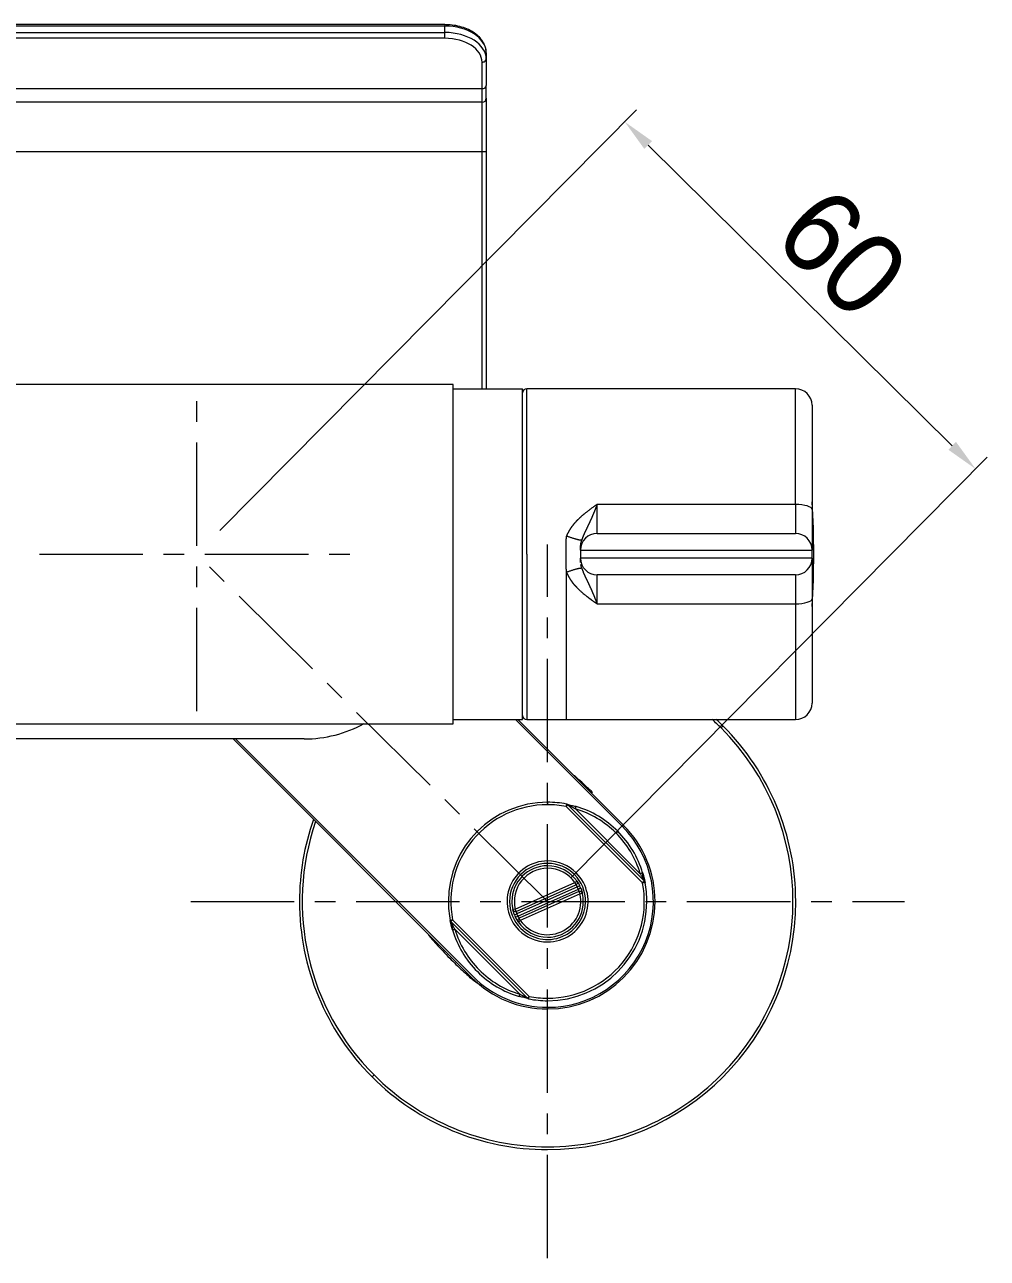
# Model space of a CAD drawing. Extents: x 1151 to 2280, y 0 to 827.
# Drawn here: x 1479.2 to 1595.6, y 156.2 to 305.4 of the extents above; entities that cross this region are included whole.
import ezdxf

# ---------------------------------------------------------------- set-up
doc = ezdxf.new("R2010")
doc.units = 0
doc.header["$LTSCALE"] = 10
doc.header["$MEASUREMENT"] = 0
doc.header["$PDMODE"] = 3
doc.header["$PDSIZE"] = -10
doc.linetypes.add('CENTER', pattern=[2, 1.25, -0.25, 0.25, -0.25])
doc.layers.get('0').update_dxf_attribs({"linetype": 'CONTINUOUS'})
doc.layers.get('DEFPOINTS').update_dxf_attribs({"linetype": 'CONTINUOUS'})
doc.layers.add('1', color=7, linetype='CONTINUOUS')
doc.layers.add('DEF_LAYER_ASSEM_MEMBER', color=7, linetype='CONTINUOUS')
doc.layers.add('20', color=7, linetype='CONTINUOUS', true_color=0xffffff)
doc.styles.add('Daelim Dimension', font='H2GTRE.TTF')
doc.dimstyles.new('DEFAULT', dxfattribs={"dimscale": 2, "dimtxt": 2, "dimasz": 2, "dimexe": 0, "dimexo": 2, "dimgap": 1, "dimtad": 1, "dimdec": 1, "dimzin": 9, "dimdsep": 46, "dimtxsty": 'Daelim Dimension', "dimcen": 0.5, "dimclrd": 252, "dimclre": 252, "dimclrt": 3, "dimadec": 1, "dimazin": 0, "dimtfac": 1, "dimtdec": 1, "dimtix": 1, "dimtmove": 0, "dimatfit": 3, "dimfxl": 1, "dimtolj": 1, "dimtzin": 1, "dimlwd": 9, "dimlwe": 9, "dimarcsym": 0})

# ---------------------------------------------------------------- blocks, each defined once
blk = doc.blocks.new('*D8')
at = {"color": 5, "lineweight": 9, "ltscale": 0.5, "transparency": 16777216}
for p, q in [((1502.84, 244.18), (1553.19, 295.04)), ((1554.62, 290.8), (1591.36, 254.43)), ((1545.27, 202.18), (1595.61, 253.04))]:
    blk.add_line(p, q, dxfattribs=at)
at = {"color": 5, "ltscale": 0.5, "transparency": 16777216}
for points in [[(1555.09, 291.27), (1554.15, 290.33), (1551.78, 293.61)], [(1591.83, 254.9), (1590.9, 253.96), (1594.21, 251.62)]]:
    blk.add_solid(points, dxfattribs=at)
at = {"layer": 'DEFPOINTS', "color": 0, "ltscale": 0.5, "transparency": 16777216}
for p in [(1594.21, 251.62), (1500.03, 241.33), (1542.45, 199.33)]:
    blk.add_point(p, dxfattribs=at)
at = {"color": 7, "ltscale": 0.5, "transparency": 16777216, "insert": (1578.08, 277.75), "char_height": 10, "attachment_point": 5, "rotation": 315.2898, "style": 'Daelim Dimension'}
blk.add_mtext('\\A1;60', dxfattribs=at)

msp = doc.modelspace()

# ---------------------------------------------------------------- linework, layer by layer
at = {"layer": '1', "color": 7, "linetype": 'Continuous', "lineweight": 18}
for p, q in [((1530.03, 305.36), (1360.03, 305.36)), ((1535.03, 301.97), (1535.03, 301.2)), ((1535.03, 301.2), (1535.03, 298)), ((1535.03, 296.48), (1535.03, 298)), ((1534.53, 295.98), (1355.53, 295.98)), ((1535.03, 296.48), (1535.03, 289.98)), ((1535.03, 289.98), (1535.03, 261.33)), ((1531.03, 261.33), (1539.43, 261.33)), ((1539.43, 221.33), (1539.43, 261.33)), ((1572.43, 261.33), (1539.93, 261.33)), ((1574.43, 259.33), (1574.43, 246.73)), ((1574.43, 246.73), (1574.43, 241.83)), ((1548.43, 243.83), (1572.43, 243.83)), ((1544.71, 241.33), (1544.71, 242.02)), ((1546.43, 241.83), (1546.43, 242.09)), ((1546.43, 241.83), (1546.43, 240.83)), ((1574.43, 240.83), (1574.43, 241.83)), ((1544.71, 240.64), (1544.71, 241.33)), ((1546.43, 240.58), (1546.43, 240.83)), ((1574.43, 240.83), (1574.43, 235.93)), ((1572.43, 238.83), (1548.43, 238.83)), ((1574.43, 235.93), (1574.43, 223.33)), ((1531.03, 221.33), (1539.43, 221.33)), ((1551.65, 208.53), (1538.84, 221.33)), ((1539.93, 221.33), (1544.73, 221.33)), ((1544.73, 221.33), (1572.43, 221.33)), ((1513.03, 218.98), (1463.81, 218.98)), ((1504.42, 218.98), (1533.26, 190.14)), ((1554.15, 201.78), (1544.9, 211.03)), ((1538.67, 198.13), (1545.88, 201.34)), ((1546.24, 200.52), (1539.03, 197.32)), ((1546.34, 201.22), (1546.07, 201.09)), ((1546.46, 200.94), (1546.18, 200.83)), ((1538.45, 197.72), (1538.73, 197.83)), ((1538.58, 197.43), (1538.85, 197.56)), ((1539.15, 197.04), (1539.03, 197.32)), ((1530.76, 196.89), (1540.01, 187.64))]:
    msp.add_line(p, q, dxfattribs=at)
at = {"layer": '1', "color": 7, "linetype": 'Continuous', "lineweight": 13}
for p, q in [((1530.03, 305.18), (1360.03, 305.18)), ((1360.03, 304.41), (1530.03, 304.41)), ((1530.03, 305.36), (1530.03, 305.18)), ((1530.03, 304.41), (1530.03, 305.18)), ((1530.03, 303.71), (1530.03, 304.41)), ((1530.03, 303.71), (1360.03, 303.71)), ((1534.53, 297.62), (1534.53, 300.82)), ((1355.53, 297.62), (1534.53, 297.62)), ((1534.53, 295.98), (1534.53, 297.62)), ((1534.53, 289.98), (1534.53, 295.98)), ((1534.53, 289.98), (1355.53, 289.98)), ((1534.53, 261.33), (1534.53, 289.98)), ((1535.03, 289.98), (1534.53, 289.98)), ((1539.93, 241.33), (1539.93, 261.33)), ((1572.43, 247.33), (1572.43, 261.33)), ((1572.43, 247.33), (1548.43, 247.33)), ((1548.43, 243.83), (1548.43, 247.33)), ((1572.43, 247.33), (1572.43, 243.83)), ((1546.43, 241.83), (1574.43, 241.83)), ((1539.93, 241.33), (1539.93, 221.33)), ((1574.43, 240.83), (1546.43, 240.83)), ((1544.73, 221.33), (1544.73, 239.16)), ((1548.43, 235.33), (1548.43, 238.83)), ((1572.43, 238.83), (1572.43, 235.33)), ((1548.43, 235.33), (1572.43, 235.33)), ((1572.43, 235.33), (1572.43, 221.33)), ((1551.5, 208.39), (1538.56, 221.33)), ((1563.67, 220.55), (1563.43, 220.32)), ((1504.71, 218.98), (1533.4, 190.28)), ((1542.45, 211.33), (1542.45, 211.03)), ((1544.74, 211.11), (1544.69, 210.82)), ((1544.69, 210.82), (1544.9, 211.03)), ((1553.94, 201.57), (1544.69, 210.82)), ((1545.81, 210.54), (1553.66, 202.69)), ((1550.94, 207.82), (1550.73, 207.61)), ((1551.65, 208.53), (1551.5, 208.39)), ((1538.54, 198.41), (1545.76, 201.61)), ((1546.01, 201.78), (1545.76, 201.61)), ((1545.76, 201.61), (1545.88, 201.34)), ((1554.15, 201.78), (1553.94, 201.57)), ((1553.94, 201.57), (1554.23, 201.62)), ((1546.07, 201.09), (1538.73, 197.83)), ((1538.85, 197.56), (1546.18, 200.83)), ((1546.37, 200.25), (1539.15, 197.04)), ((1546.24, 200.52), (1546.37, 200.25)), ((1546.37, 200.25), (1546.66, 200.32)), ((1530.97, 197.1), (1530.67, 197.04)), ((1530.76, 196.89), (1530.97, 197.1)), ((1530.97, 197.1), (1540.22, 187.85)), ((1538.54, 198.41), (1538.25, 198.34)), ((1538.67, 198.13), (1538.54, 198.41)), ((1538.91, 196.87), (1539.15, 197.04)), ((1539.09, 188.13), (1531.25, 195.98)), ((1540.22, 187.85), (1540.01, 187.64)), ((1540.16, 187.56), (1540.22, 187.85)), ((1542.45, 186.53), (1542.45, 186.33)), ((1521.47, 178.35), (1521.24, 178.12))]:
    msp.add_line(p, q, dxfattribs=at)
at = {"layer": '1', "color": 7, "linetype": 'Continuous', "lineweight": 18}
for centre, radius, start, end in [((1534.53, 296.48), 0.5, 270, 0), ((1539.93, 260.83), 0.5, 90, 180), ((1572.43, 259.33), 2, 0, 90), ((1474.63, 241.33), 100, 0, 3.6243), ((1572.43, 241.83), 2, 0, 90), ((1548.43, 240.83), 2, 180, 270), ((1572.43, 240.83), 2, 270, 360), ((1474.63, 241.33), 100, 356.3757, 0), ((1572.43, 223.33), 2, 270, 0), ((1513.03, 233.98), 15, 270, 298.8014), ((1539.93, 221.83), 0.5, 180, 270), ((1542.45, 199.33), 30, 45, 47.1649), ((1542.45, 199.33), 30, 0, 45), ((1542.45, 199.33), 12, 90, 180), ((1542.45, 199.33), 12, 78.9977, 90), ((1544.69, 210.82), 0.3, 44.9994, 78.9977), ((1542.45, 199.33), 12, 45, 73.3164), ((1542.45, 199.33), 30, 160.6781, 180), ((1542.45, 199.33), 12, 16.6836, 45), ((1542.45, 199.33), 13, 0, 45), ((1542.45, 199.33), 4.6, 90, 180), ((1542.45, 199.33), 4.32, 90, 180), ((1542.45, 199.33), 4.02, 90, 193.361), ((1542.45, 199.33), 4.6, 45, 90), ((1542.45, 199.33), 4.32, 34.5684, 90), ((1542.45, 199.33), 4.02, 34.5687, 90), ((1542.45, 199.33), 4.6, 0, 45), ((1545.76, 201.61), 0.3, 293.958, 0), ((1545.76, 201.61), 0.3, 0, 34.5703), ((1553.94, 201.57), 0.3, 11.0023, 45), ((1542.45, 199.33), 12, 0, 11.0023), ((1542.45, 199.33), 4.02, 214.7557, 13.1733), ((1546.37, 200.25), 0.3, 13.173, 113.9676), ((1542.45, 199.33), 4.32, 21.7927, 25.9521), ((1542.45, 199.33), 4.32, 360, 13.1734), ((1542.45, 199.33), 30, 180, 225), ((1542.45, 199.33), 12, 180, 191.0023), ((1542.45, 199.33), 4.6, 180, 225), ((1542.45, 199.33), 4.32, 180, 193.3612), ((1542.45, 199.33), 4.6, 225, 360), ((1542.45, 199.33), 12, 270, 0), ((1542.45, 199.33), 13, 270, 0), ((1542.45, 199.33), 30, 270, 0), ((1542.45, 199.33), 4.32, 270, 0), ((1530.97, 197.1), 0.3, 191.0023, 225), ((1538.54, 198.41), 0.3, 193.3604, 293.9708), ((1542.45, 199.33), 4.32, 201.9774, 206.1368), ((1539.15, 197.04), 0.3, 113.9722, 180), ((1539.15, 197.04), 0.3, 180, 214.757), ((1542.45, 199.33), 12, 196.6836, 225), ((1542.45, 199.33), 4.32, 214.7562, 270), ((1542.45, 199.33), 13, 225.0001, 270), ((1542.45, 199.33), 12, 225, 253.3164), ((1540.22, 187.85), 0.3, 224.9994, 258.9977), ((1542.45, 199.33), 12, 258.9977, 270), ((1542.45, 199.33), 30, 225, 270)]:
    msp.add_arc(centre, radius, start, end, dxfattribs=at)
at = {"layer": '1', "color": 7, "linetype": 'Continuous', "lineweight": 18, "extrusion": (-3.06571e-06, 0, 1)}
msp.add_arc((1548.43, 241.83, 0), 2, 90.0145, 180, dxfattribs=at)
at = {"layer": '1', "color": 7, "linetype": 'Continuous', "lineweight": 13}
for radius, start, end in [(29.67, 45, 47.8512), (29.67, 315, 45), (11.7, 90, 191.0023), (11.7, 78.9977, 90), (11.7, 45, 73.3164), (29.67, 160.9847, 225), (12.8, 270, 45), (11.7, 16.6836, 45), (4.9, 90, 225), (4.9, 45, 90), (4.9, 270, 45), (11.7, 270, 11.0023), (4.02, 21.7927, 25.9521), (4.02, 201.9774, 206.1368), (11.7, 196.6836, 225), (4.9, 225, 270), (11.7, 225, 253.3164), (12.8, 225, 270), (11.7, 258.9977, 270), (29.67, 225, 270), (29.67, 270, 315)]:
    msp.add_arc((1542.45, 199.33), radius, start, end, dxfattribs=at)
for centre, major_axis, ratio, start_param, end_param in [((1530.03, 301.97), (5, 0), 0.642788, 0, 1.570796), ((1530.03, 301.2), (-5, 0), 0.642788, 3.141593, 4.712389), ((1530.03, 300.82), (4.5, 0), 0.642788, 0, 1.570796), ((1534.53, 301.2), (-0.5, 0), 0.766044, 1.570796, 3.141593), ((1534.53, 298), (-0.5, 0), 0.766044, 1.570796, 3.141593), ((1572.43, 246.73), (2, 0), 0.3, 0, 1.570796), ((1572.43, 235.93), (-2, 0), 0.3, 1.570796, 3.141593)]:
    msp.add_ellipse(centre, major_axis=major_axis, ratio=ratio, start_param=start_param, end_param=end_param, dxfattribs=at)
at = {"layer": '1', "color": 7, "linetype": 'Continuous', "lineweight": 18}
for points, knots in [([(1535.03, 301.97), (1535.03, 302.1), (1535, 302.44), (1534.83, 302.99), (1534.46, 303.59), (1533.94, 304.12), (1533.28, 304.58), (1532.49, 304.95), (1531.61, 305.21), (1530.78, 305.34), (1530.24, 305.36), (1530.03, 305.36)], [0, 0, 0, 0, 0.068769, 0.185107, 0.30216, 0.421766, 0.544016, 0.667791, 0.791972, 0.916078, 1, 1, 1, 1]), ([(1548.43, 247.33), (1548.42, 247.33), (1548.42, 247.33), (1548.4, 247.32), (1548.38, 247.3), (1548.33, 247.27), (1548.23, 247.2), (1548.1, 247.11), (1547.93, 246.99), (1547.79, 246.89), (1547.67, 246.8), (1547.57, 246.72), (1547.47, 246.65), (1547.37, 246.57), (1547.27, 246.49), (1547.18, 246.43), (1547.08, 246.35), (1546.94, 246.23), (1546.72, 246.05), (1546.43, 245.8), (1546.21, 245.59), (1546.07, 245.46), (1546.05, 245.43), (1546.02, 245.41), (1545.99, 245.38), (1545.96, 245.35), (1545.93, 245.32), (1545.9, 245.29), (1545.88, 245.26), (1545.85, 245.23), (1545.82, 245.19), (1545.79, 245.16), (1545.76, 245.13), (1545.73, 245.09), (1545.7, 245.06), (1545.66, 245.02), (1545.63, 244.98), (1545.6, 244.95), (1545.57, 244.91), (1545.54, 244.87), (1545.51, 244.83), (1545.48, 244.79), (1545.45, 244.75), (1545.41, 244.71), (1545.38, 244.67), (1545.35, 244.62), (1545.32, 244.58), (1545.29, 244.53), (1545.25, 244.49), (1545.22, 244.44), (1545.19, 244.39), (1545.16, 244.34), (1545.13, 244.29), (1545.1, 244.24), (1545.07, 244.19), (1545.04, 244.14), (1545.01, 244.09), (1544.98, 244.03), (1544.95, 243.98), (1544.92, 243.92), (1544.89, 243.87), (1544.86, 243.81), (1544.83, 243.75), (1544.8, 243.69), (1544.78, 243.63), (1544.75, 243.57), (1544.74, 243.53), (1544.73, 243.51)], [0, 0, 0, 0, 0.002367, 0.004732, 0.009457, 0.018887, 0.037663, 0.074884, 0.11144, 0.148022, 0.171806, 0.195489, 0.21907, 0.24255, 0.265928, 0.289204, 0.30385, 0.337502, 0.390091, 0.46153, 0.551778, 0.558755, 0.565859, 0.573091, 0.58045, 0.587936, 0.595549, 0.603288, 0.611153, 0.619144, 0.62726, 0.635501, 0.643866, 0.652356, 0.66097, 0.669706, 0.678566, 0.687548, 0.696652, 0.705878, 0.715225, 0.724692, 0.73428, 0.743987, 0.753814, 0.76376, 0.773825, 0.784008, 0.794309, 0.804728, 0.815265, 0.82592, 0.836691, 0.847581, 0.858588, 0.869712, 0.880955, 0.892315, 0.903795, 0.915393, 0.927112, 0.938951, 0.950913, 0.962997, 0.975205, 0.987539, 1, 1, 1, 1]), ([(1548.43, 247.33), (1548.42, 247.32), (1548.41, 247.3), (1548.4, 247.26), (1548.38, 247.22), (1548.37, 247.18), (1548.36, 247.15), (1548.34, 247.11), (1548.33, 247.07), (1548.31, 247.04), (1548.3, 247), (1548.29, 246.97), (1548.27, 246.93), (1548.26, 246.9), (1548.25, 246.86), (1548.23, 246.83), (1548.22, 246.79), (1548.2, 246.76), (1548.19, 246.72), (1548.18, 246.69), (1548.16, 246.65), (1548.15, 246.62), (1548.14, 246.59), (1548.12, 246.56), (1548.11, 246.52), (1548.1, 246.49), (1548.08, 246.46), (1548.07, 246.43), (1548.06, 246.39), (1548.04, 246.36), (1548.03, 246.33), (1548.02, 246.3), (1548.01, 246.27), (1547.99, 246.24), (1547.98, 246.21), (1547.97, 246.18), (1547.95, 246.15), (1547.94, 246.12), (1547.93, 246.09), (1547.92, 246.06), (1547.9, 246.03), (1547.89, 246), (1547.88, 245.97), (1547.87, 245.94), (1547.85, 245.91), (1547.84, 245.88), (1547.83, 245.86), (1547.82, 245.83), (1547.8, 245.8), (1547.79, 245.77), (1547.78, 245.74), (1547.77, 245.72), (1547.76, 245.69), (1547.74, 245.66), (1547.73, 245.64), (1547.72, 245.61), (1547.71, 245.58), (1547.7, 245.56), (1547.69, 245.53), (1547.67, 245.51), (1547.66, 245.48), (1547.65, 245.46), (1547.64, 245.43), (1547.63, 245.4), (1547.62, 245.38), (1547.61, 245.36), (1547.59, 245.33), (1547.58, 245.31), (1547.57, 245.28), (1547.56, 245.26), (1547.55, 245.23), (1547.54, 245.21), (1547.53, 245.19), (1547.52, 245.16), (1547.51, 245.14), (1547.5, 245.12), (1547.49, 245.09), (1547.48, 245.07), (1547.47, 245.05), (1547.45, 245.03), (1547.44, 245.01), (1547.43, 244.98), (1547.42, 244.96), (1547.41, 244.94), (1547.4, 244.92), (1547.39, 244.9), (1547.38, 244.86), (1547.35, 244.81), (1547.32, 244.74), (1547.29, 244.68), (1547.26, 244.61), (1547.23, 244.55), (1547.2, 244.48), (1547.17, 244.42), (1547.14, 244.36), (1547.11, 244.3), (1547.08, 244.24), (1547.05, 244.17), (1547.02, 244.11), (1546.99, 244.05), (1546.96, 243.99), (1546.94, 243.93), (1546.91, 243.88), (1546.88, 243.82), (1546.86, 243.76), (1546.83, 243.7), (1546.81, 243.64), (1546.78, 243.58), (1546.76, 243.53), (1546.74, 243.47), (1546.71, 243.41), (1546.69, 243.35), (1546.67, 243.3), (1546.65, 243.24), (1546.63, 243.18), (1546.61, 243.13), (1546.59, 243.07), (1546.58, 243.03), (1546.58, 243.01)], [0, 0, 0, 0, 0.007886, 0.015737, 0.023552, 0.031333, 0.039079, 0.046791, 0.054467, 0.06211, 0.069718, 0.077292, 0.084832, 0.092338, 0.099811, 0.107249, 0.114654, 0.122026, 0.129364, 0.136669, 0.143941, 0.15118, 0.158385, 0.165558, 0.172698, 0.179806, 0.18688, 0.193922, 0.200932, 0.207909, 0.214854, 0.221767, 0.228647, 0.235495, 0.242312, 0.249096, 0.255848, 0.262568, 0.269257, 0.275914, 0.282539, 0.289132, 0.295694, 0.302224, 0.308722, 0.315189, 0.321625, 0.328029, 0.334401, 0.340742, 0.347052, 0.353331, 0.359578, 0.365794, 0.371978, 0.378131, 0.384253, 0.390344, 0.396404, 0.402432, 0.408429, 0.414395, 0.42033, 0.426234, 0.432106, 0.437948, 0.443758, 0.449537, 0.455284, 0.461001, 0.466686, 0.472341, 0.477963, 0.483555, 0.489116, 0.494645, 0.500143, 0.505609, 0.511045, 0.516449, 0.521822, 0.527163, 0.532473, 0.537751, 0.542998, 0.548214, 0.553398, 0.569739, 0.585945, 0.602017, 0.617955, 0.633762, 0.649436, 0.66498, 0.680394, 0.695678, 0.710834, 0.725862, 0.740762, 0.755535, 0.770181, 0.7847, 0.799094, 0.813361, 0.827503, 0.84152, 0.855412, 0.869178, 0.88282, 0.896337, 0.90973, 0.922998, 0.936142, 0.949161, 0.962057, 0.974828, 0.987476, 1, 1, 1, 1]), ([(1546.44, 240.34), (1546.44, 240.34), (1546.44, 240.35), (1546.43, 240.37), (1546.43, 240.39), (1546.43, 240.42), (1546.43, 240.45), (1546.43, 240.47), (1546.43, 240.5), (1546.43, 240.52), (1546.43, 240.55), (1546.43, 240.57), (1546.43, 240.58)], [0, 0, 0, 0, 0.027348, 0.136126, 0.244658, 0.352975, 0.461105, 0.569079, 0.676926, 0.784675, 0.892357, 1, 1, 1, 1]), ([(1544.73, 239.16), (1544.73, 239.15), (1544.74, 239.13), (1544.75, 239.1), (1544.76, 239.07), (1544.78, 239.04), (1544.79, 239.01), (1544.8, 238.98), (1544.81, 238.96), (1544.83, 238.93), (1544.84, 238.9), (1544.85, 238.87), (1544.87, 238.84), (1544.88, 238.82), (1544.89, 238.79), (1544.91, 238.76), (1544.92, 238.73), (1544.94, 238.71), (1544.95, 238.68), (1544.96, 238.65), (1544.98, 238.63), (1544.99, 238.6), (1545.01, 238.58), (1545.02, 238.55), (1545.04, 238.53), (1545.05, 238.5), (1545.07, 238.48), (1545.08, 238.45), (1545.1, 238.43), (1545.11, 238.4), (1545.13, 238.38), (1545.14, 238.36), (1545.16, 238.33), (1545.17, 238.31), (1545.19, 238.28), (1545.2, 238.26), (1545.22, 238.24), (1545.23, 238.22), (1545.25, 238.19), (1545.26, 238.17), (1545.28, 238.15), (1545.29, 238.13), (1545.31, 238.11), (1545.32, 238.09), (1545.34, 238.06), (1545.35, 238.04), (1545.37, 238.02), (1545.38, 238), (1545.4, 237.98), (1545.41, 237.96), (1545.43, 237.94), (1545.44, 237.92), (1545.46, 237.9), (1545.47, 237.88), (1545.49, 237.86), (1545.5, 237.84), (1545.52, 237.82), (1545.53, 237.8), (1545.55, 237.79), (1545.56, 237.77), (1545.58, 237.75), (1545.59, 237.73), (1545.61, 237.71), (1545.62, 237.69), (1545.64, 237.68), (1545.65, 237.66), (1545.67, 237.64), (1545.68, 237.62), (1545.7, 237.61), (1545.71, 237.59), (1545.73, 237.57), (1545.74, 237.56), (1545.76, 237.54), (1545.77, 237.52), (1545.79, 237.51), (1545.8, 237.49), (1545.81, 237.48), (1545.83, 237.46), (1545.84, 237.45), (1545.86, 237.43), (1545.87, 237.42), (1545.89, 237.4), (1545.9, 237.39), (1545.91, 237.37), (1545.93, 237.36), (1545.94, 237.34), (1545.95, 237.33), (1545.97, 237.31), (1545.98, 237.3), (1545.99, 237.29), (1546.01, 237.27), (1546.02, 237.26), (1546.03, 237.25), (1546.05, 237.23), (1546.06, 237.22), (1546.07, 237.21), (1546.09, 237.19), (1546.19, 237.09), (1546.38, 236.91), (1546.64, 236.68), (1546.85, 236.51), (1547, 236.38), (1547.1, 236.3), (1547.17, 236.25), (1547.21, 236.22), (1547.24, 236.19), (1547.28, 236.16), (1547.32, 236.14), (1547.36, 236.11), (1547.39, 236.08), (1547.43, 236.05), (1547.47, 236.02), (1547.51, 235.99), (1547.54, 235.96), (1547.58, 235.93), (1547.62, 235.91), (1547.66, 235.88), (1547.7, 235.85), (1547.73, 235.82), (1547.77, 235.79), (1547.81, 235.77), (1547.85, 235.74), (1547.89, 235.71), (1547.92, 235.68), (1547.96, 235.66), (1548, 235.63), (1548.04, 235.6), (1548.08, 235.57), (1548.12, 235.55), (1548.16, 235.52), (1548.19, 235.49), (1548.23, 235.47), (1548.27, 235.44), (1548.31, 235.41), (1548.35, 235.39), (1548.39, 235.36), (1548.41, 235.34), (1548.43, 235.33)], [0, 0, 0, 0, 0.005985, 0.01194, 0.017866, 0.023762, 0.02963, 0.03547, 0.041281, 0.047063, 0.052817, 0.058544, 0.064242, 0.069912, 0.075555, 0.08117, 0.086758, 0.092318, 0.09785, 0.103356, 0.108834, 0.114285, 0.119709, 0.125106, 0.130475, 0.135818, 0.141134, 0.146422, 0.151684, 0.156919, 0.162127, 0.167308, 0.172462, 0.177589, 0.182689, 0.187763, 0.192809, 0.197828, 0.202821, 0.207786, 0.212725, 0.217636, 0.22252, 0.227377, 0.232207, 0.23701, 0.241786, 0.246534, 0.251255, 0.255949, 0.260616, 0.265255, 0.269866, 0.27445, 0.279007, 0.283536, 0.288037, 0.292511, 0.296957, 0.301375, 0.305765, 0.310127, 0.314462, 0.318768, 0.323047, 0.327297, 0.331519, 0.335713, 0.339879, 0.344017, 0.348126, 0.352207, 0.35626, 0.360284, 0.364279, 0.368246, 0.372185, 0.376095, 0.379976, 0.383828, 0.387652, 0.391447, 0.395213, 0.39895, 0.402658, 0.406338, 0.409988, 0.41361, 0.417202, 0.420765, 0.424299, 0.427804, 0.43128, 0.434727, 0.438144, 0.441532, 0.444891, 0.448221, 0.524734, 0.588184, 0.638563, 0.675822, 0.699912, 0.710798, 0.719586, 0.728373, 0.737158, 0.745942, 0.754725, 0.763506, 0.772286, 0.781065, 0.789843, 0.798619, 0.807394, 0.816167, 0.824939, 0.83371, 0.842479, 0.851246, 0.860012, 0.868776, 0.877539, 0.8863, 0.895059, 0.903816, 0.912572, 0.921325, 0.930076, 0.938825, 0.947572, 0.956317, 0.965059, 0.973798, 0.982535, 0.991269, 1, 1, 1, 1]), ([(1546.58, 239.65), (1546.58, 239.64), (1546.59, 239.62), (1546.6, 239.59), (1546.6, 239.56), (1546.61, 239.53), (1546.62, 239.5), (1546.64, 239.47), (1546.65, 239.44), (1546.66, 239.41), (1546.67, 239.38), (1546.68, 239.35), (1546.69, 239.32), (1546.7, 239.29), (1546.71, 239.26), (1546.73, 239.23), (1546.74, 239.2), (1546.75, 239.17), (1546.76, 239.13), (1546.77, 239.1), (1546.79, 239.07), (1546.8, 239.04), (1546.81, 239.01), (1546.83, 238.98), (1546.84, 238.95), (1546.85, 238.92), (1546.87, 238.89), (1546.88, 238.85), (1546.9, 238.82), (1546.91, 238.79), (1546.92, 238.76), (1546.94, 238.73), (1546.95, 238.7), (1546.97, 238.66), (1546.98, 238.63), (1547, 238.6), (1547.01, 238.57), (1547.03, 238.54), (1547.04, 238.5), (1547.06, 238.47), (1547.08, 238.44), (1547.09, 238.4), (1547.11, 238.37), (1547.12, 238.34), (1547.14, 238.31), (1547.15, 238.27), (1547.17, 238.24), (1547.19, 238.2), (1547.2, 238.17), (1547.22, 238.14), (1547.24, 238.1), (1547.25, 238.07), (1547.27, 238.03), (1547.29, 238), (1547.3, 237.96), (1547.32, 237.93), (1547.34, 237.89), (1547.35, 237.86), (1547.37, 237.82), (1547.39, 237.78), (1547.41, 237.74), (1547.43, 237.7), (1547.45, 237.65), (1547.47, 237.6), (1547.5, 237.55), (1547.52, 237.5), (1547.54, 237.45), (1547.56, 237.4), (1547.59, 237.35), (1547.61, 237.3), (1547.64, 237.25), (1547.66, 237.2), (1547.68, 237.14), (1547.71, 237.09), (1547.73, 237.03), (1547.76, 236.97), (1547.78, 236.92), (1547.81, 236.86), (1547.84, 236.8), (1547.86, 236.74), (1547.89, 236.68), (1547.91, 236.62), (1547.94, 236.55), (1547.97, 236.49), (1548, 236.42), (1548.02, 236.36), (1548.05, 236.29), (1548.08, 236.22), (1548.11, 236.16), (1548.13, 236.09), (1548.16, 236.02), (1548.19, 235.94), (1548.22, 235.87), (1548.25, 235.8), (1548.28, 235.72), (1548.31, 235.65), (1548.34, 235.57), (1548.37, 235.49), (1548.4, 235.41), (1548.42, 235.36), (1548.43, 235.33)], [0, 0, 0, 0, 0.006712, 0.013459, 0.020241, 0.027059, 0.033911, 0.040798, 0.047721, 0.054679, 0.061672, 0.0687, 0.075763, 0.082862, 0.089996, 0.097165, 0.10437, 0.11161, 0.118886, 0.126196, 0.133543, 0.140924, 0.148341, 0.155794, 0.163282, 0.170806, 0.178365, 0.18596, 0.19359, 0.201256, 0.208958, 0.216695, 0.224469, 0.232278, 0.240123, 0.248004, 0.255921, 0.263875, 0.271864, 0.27989, 0.287952, 0.29605, 0.304185, 0.312357, 0.320565, 0.32881, 0.337092, 0.345411, 0.353766, 0.36216, 0.37059, 0.379058, 0.387564, 0.396107, 0.404688, 0.413307, 0.421965, 0.43066, 0.439394, 0.448167, 0.459185, 0.470345, 0.481647, 0.49309, 0.504674, 0.5164, 0.528266, 0.540273, 0.552421, 0.56471, 0.57714, 0.589709, 0.60242, 0.615272, 0.628264, 0.641397, 0.654671, 0.668087, 0.681645, 0.695344, 0.709186, 0.72317, 0.737298, 0.751569, 0.765984, 0.780543, 0.795248, 0.810099, 0.825097, 0.840242, 0.855535, 0.870977, 0.886569, 0.902312, 0.918207, 0.934255, 0.950457, 0.966814, 0.983328, 1, 1, 1, 1]), ([(1547.92, 212.49), (1547.92, 212.49), (1547.92, 212.49), (1547.92, 212.49), (1547.92, 212.49), (1547.92, 212.49), (1547.92, 212.49), (1547.92, 212.49), (1547.92, 212.49), (1547.92, 212.49), (1547.92, 212.5), (1547.88, 212.53), (1547.7, 212.7), (1547.37, 213), (1546.85, 213.49), (1546.35, 213.95), (1545.95, 214.31), (1545.78, 214.47), (1545.72, 214.53), (1545.71, 214.53), (1545.71, 214.54), (1545.71, 214.54), (1545.71, 214.54), (1545.71, 214.54)], [0, 0, 0, 0, 0.000023, 0.000043, 0.000063, 0.000082, 0.000103, 0.000152, 0.000213, 0.000608, 0.001269, 0.006662, 0.049542, 0.232548, 0.446966, 0.761354, 0.912205, 0.990193, 0.99752, 0.999365, 0.999839, 0.999971, 1, 1, 1, 1]), ([(1544.9, 211.03), (1544.9, 211.03), (1544.92, 211.02), (1545.01, 210.98), (1545.11, 210.93), (1545.2, 210.88), (1545.26, 210.85), (1545.33, 210.81), (1545.42, 210.76), (1545.53, 210.7), (1545.67, 210.62), (1545.77, 210.57), (1545.81, 210.54)], [0, 0, 0, 0, 0.125295, 0.250253, 0.375211, 0.43769, 0.500169, 0.562647, 0.625126, 0.750084, 0.875042, 1, 1, 1, 1]), ([(1545.89, 210.81), (1545.7, 210.84), (1545.43, 210.89), (1545.13, 210.95), (1545, 210.99), (1544.95, 211.01), (1544.93, 211.01)], [0, 0, 0, 0, 0.549932, 0.799891, 0.910062, 1, 1, 1, 1]), ([(1546.01, 201.78), (1546.01, 201.78), (1546.01, 201.78), (1546.01, 201.78), (1546.01, 201.78), (1546.01, 201.78), (1546.01, 201.78), (1546.01, 201.78), (1546.01, 201.78), (1546.01, 201.78), (1546.01, 201.78), (1546.02, 201.77), (1546.02, 201.77), (1546.02, 201.77), (1546.02, 201.77), (1546.02, 201.76), (1546.03, 201.76), (1546.03, 201.76), (1546.03, 201.75), (1546.03, 201.75), (1546.04, 201.74), (1546.04, 201.73), (1546.05, 201.72), (1546.07, 201.69), (1546.09, 201.66), (1546.12, 201.62), (1546.14, 201.58), (1546.17, 201.54), (1546.19, 201.49), (1546.22, 201.45), (1546.23, 201.42), (1546.25, 201.4), (1546.26, 201.38), (1546.27, 201.36), (1546.28, 201.33), (1546.29, 201.31), (1546.3, 201.29), (1546.31, 201.27), (1546.32, 201.25), (1546.33, 201.23), (1546.34, 201.22)], [0, 0, 0, 0, 0.011885, 0.023751, 0.035606, 0.047456, 0.059306, 0.071164, 0.083037, 0.09493, 0.10685, 0.118803, 0.130795, 0.142834, 0.154924, 0.167073, 0.179286, 0.191569, 0.203927, 0.216367, 0.228894, 0.241514, 0.302265, 0.363377, 0.425412, 0.488907, 0.552742, 0.615948, 0.67903, 0.742499, 0.768966, 0.795169, 0.821144, 0.846933, 0.872573, 0.898107, 0.923575, 0.949019, 0.97448, 1, 1, 1, 1]), ([(1553.66, 202.69), (1553.69, 202.65), (1553.74, 202.55), (1553.82, 202.41), (1553.88, 202.3), (1553.93, 202.21), (1553.96, 202.14), (1554, 202.08), (1554.04, 201.99), (1554.09, 201.89), (1554.14, 201.8), (1554.15, 201.78), (1554.15, 201.78)], [0, 0, 0, 0, 0.125, 0.25, 0.375, 0.4375, 0.5, 0.5625, 0.625, 0.75, 0.875, 1, 1, 1, 1]), ([(1554.13, 201.81), (1554.13, 201.83), (1554.09, 201.94), (1554.01, 202.28), (1553.96, 202.58), (1553.93, 202.77)], [0, 0, 0, 0, 0.090358, 0.449576, 1, 1, 1, 1]), ([(1553.95, 202.78), (1553.95, 202.77), (1553.96, 202.76), (1553.96, 202.73), (1553.97, 202.71), (1553.98, 202.68), (1553.98, 202.66), (1553.99, 202.63), (1554, 202.61), (1554, 202.59), (1554.01, 202.56), (1554.02, 202.54), (1554.02, 202.52), (1554.03, 202.49), (1554.04, 202.47), (1554.04, 202.45), (1554.05, 202.42), (1554.05, 202.4), (1554.07, 202.35), (1554.09, 202.28), (1554.11, 202.19), (1554.13, 202.1), (1554.15, 202), (1554.18, 201.9), (1554.2, 201.81), (1554.21, 201.75), (1554.21, 201.72), (1554.22, 201.69), (1554.22, 201.67), (1554.23, 201.66), (1554.23, 201.65), (1554.23, 201.65), (1554.23, 201.64), (1554.23, 201.63), (1554.23, 201.63), (1554.23, 201.63), (1554.23, 201.63), (1554.23, 201.62)], [0, 0, 0, 0, 0.017665, 0.035237, 0.05272, 0.070113, 0.08742, 0.104642, 0.121779, 0.138835, 0.155811, 0.172709, 0.18953, 0.206277, 0.222951, 0.239553, 0.256087, 0.272554, 0.288956, 0.359803, 0.427333, 0.491761, 0.55333, 0.654467, 0.746951, 0.781988, 0.815159, 0.846735, 0.877031, 0.891932, 0.906883, 0.921928, 0.937109, 0.952467, 0.968043, 0.983875, 1, 1, 1, 1]), ([(1546.46, 200.94), (1546.46, 200.93), (1546.47, 200.93), (1546.47, 200.91), (1546.48, 200.9), (1546.48, 200.89), (1546.48, 200.88), (1546.49, 200.87), (1546.49, 200.86), (1546.5, 200.85), (1546.5, 200.83), (1546.51, 200.82), (1546.51, 200.81), (1546.51, 200.8), (1546.52, 200.79), (1546.52, 200.78), (1546.53, 200.77), (1546.53, 200.75), (1546.54, 200.74), (1546.54, 200.73), (1546.54, 200.72), (1546.55, 200.69), (1546.56, 200.65), (1546.58, 200.6), (1546.6, 200.55), (1546.61, 200.51), (1546.62, 200.47), (1546.63, 200.43), (1546.64, 200.4), (1546.64, 200.38), (1546.65, 200.36), (1546.65, 200.35), (1546.65, 200.35), (1546.65, 200.34), (1546.65, 200.33), (1546.65, 200.33), (1546.66, 200.33), (1546.66, 200.32), (1546.66, 200.32), (1546.66, 200.32), (1546.66, 200.32), (1546.66, 200.32)], [0, 0, 0, 0, 0.012767, 0.025514, 0.038247, 0.050971, 0.063691, 0.076412, 0.08914, 0.10188, 0.114636, 0.127415, 0.140221, 0.153059, 0.165935, 0.178853, 0.191818, 0.204835, 0.21791, 0.231046, 0.244249, 0.257524, 0.320965, 0.384041, 0.44726, 0.511129, 0.574594, 0.636617, 0.697737, 0.758514, 0.781381, 0.803958, 0.826279, 0.848378, 0.870292, 0.892058, 0.913713, 0.935296, 0.956845, 0.978401, 1, 1, 1, 1]), ([(1530.96, 195.89), (1530.96, 195.9), (1530.95, 195.91), (1530.94, 195.94), (1530.94, 195.96), (1530.93, 195.99), (1530.92, 196.01), (1530.92, 196.04), (1530.91, 196.06), (1530.9, 196.08), (1530.9, 196.11), (1530.89, 196.13), (1530.88, 196.15), (1530.88, 196.18), (1530.87, 196.2), (1530.86, 196.22), (1530.86, 196.25), (1530.85, 196.27), (1530.84, 196.32), (1530.82, 196.39), (1530.8, 196.48), (1530.78, 196.57), (1530.75, 196.67), (1530.73, 196.77), (1530.71, 196.86), (1530.7, 196.92), (1530.69, 196.95), (1530.69, 196.98), (1530.68, 197), (1530.68, 197.01), (1530.68, 197.02), (1530.68, 197.02), (1530.68, 197.03), (1530.68, 197.04), (1530.67, 197.04), (1530.67, 197.04), (1530.67, 197.04), (1530.67, 197.04)], [0, 0, 0, 0, 0.017665, 0.035237, 0.05272, 0.070113, 0.08742, 0.104642, 0.121779, 0.138835, 0.155811, 0.172709, 0.18953, 0.206277, 0.222951, 0.239553, 0.256087, 0.272554, 0.288956, 0.359803, 0.427333, 0.491761, 0.55333, 0.654467, 0.746951, 0.781988, 0.815159, 0.846735, 0.877031, 0.891932, 0.906883, 0.921928, 0.937109, 0.952467, 0.968043, 0.983875, 1, 1, 1, 1]), ([(1538.45, 197.72), (1538.45, 197.72), (1538.44, 197.73), (1538.44, 197.74), (1538.44, 197.75), (1538.43, 197.76), (1538.43, 197.78), (1538.42, 197.79), (1538.42, 197.8), (1538.41, 197.81), (1538.41, 197.82), (1538.4, 197.83), (1538.4, 197.85), (1538.4, 197.86), (1538.39, 197.87), (1538.39, 197.88), (1538.38, 197.89), (1538.38, 197.9), (1538.38, 197.91), (1538.37, 197.93), (1538.37, 197.94), (1538.36, 197.96), (1538.35, 198), (1538.33, 198.05), (1538.32, 198.1), (1538.3, 198.15), (1538.29, 198.19), (1538.28, 198.23), (1538.27, 198.26), (1538.27, 198.28), (1538.26, 198.29), (1538.26, 198.3), (1538.26, 198.31), (1538.26, 198.32), (1538.26, 198.32), (1538.25, 198.33), (1538.25, 198.33), (1538.25, 198.33), (1538.25, 198.34), (1538.25, 198.34), (1538.25, 198.34), (1538.25, 198.34)], [0, 0, 0, 0, 0.012767, 0.025514, 0.038246, 0.05097, 0.06369, 0.076411, 0.089138, 0.101877, 0.114633, 0.127411, 0.140217, 0.153054, 0.165929, 0.178846, 0.191811, 0.204827, 0.217901, 0.231037, 0.244239, 0.257513, 0.320948, 0.384019, 0.447235, 0.511104, 0.574567, 0.636591, 0.697713, 0.758497, 0.781365, 0.803944, 0.826266, 0.848367, 0.870283, 0.892051, 0.913708, 0.935292, 0.956843, 0.9784, 1, 1, 1, 1]), ([(1538.91, 196.87), (1538.91, 196.87), (1538.91, 196.87), (1538.91, 196.87), (1538.9, 196.87), (1538.9, 196.87), (1538.9, 196.88), (1538.9, 196.88), (1538.9, 196.88), (1538.9, 196.88), (1538.9, 196.88), (1538.9, 196.88), (1538.9, 196.89), (1538.89, 196.89), (1538.89, 196.89), (1538.89, 196.89), (1538.89, 196.9), (1538.89, 196.9), (1538.88, 196.91), (1538.88, 196.91), (1538.88, 196.91), (1538.87, 196.92), (1538.86, 196.94), (1538.84, 196.97), (1538.82, 197), (1538.8, 197.04), (1538.77, 197.08), (1538.75, 197.12), (1538.72, 197.17), (1538.7, 197.21), (1538.68, 197.24), (1538.67, 197.26), (1538.66, 197.28), (1538.64, 197.3), (1538.63, 197.32), (1538.62, 197.34), (1538.61, 197.37), (1538.6, 197.39), (1538.59, 197.41), (1538.58, 197.43), (1538.58, 197.43)], [0, 0, 0, 0, 0.011884, 0.02375, 0.035604, 0.047453, 0.059303, 0.07116, 0.083032, 0.094924, 0.106843, 0.118795, 0.130786, 0.142824, 0.154914, 0.167061, 0.179273, 0.191555, 0.203912, 0.216351, 0.228878, 0.241497, 0.302241, 0.36335, 0.425384, 0.488882, 0.552717, 0.615925, 0.679012, 0.742488, 0.768957, 0.795161, 0.821138, 0.846928, 0.872569, 0.898104, 0.923573, 0.949018, 0.974479, 1, 1, 1, 1]), ([(1531.25, 195.98), (1531.22, 196.02), (1531.17, 196.11), (1531.09, 196.25), (1531.03, 196.37), (1530.98, 196.46), (1530.94, 196.53), (1530.91, 196.59), (1530.86, 196.68), (1530.81, 196.78), (1530.77, 196.87), (1530.76, 196.89), (1530.76, 196.89)], [0, 0, 0, 0, 0.125, 0.25, 0.375, 0.4375, 0.5, 0.5625, 0.625, 0.75, 0.875, 1, 1, 1, 1]), ([(1530.77, 196.86), (1530.78, 196.84), (1530.81, 196.73), (1530.9, 196.39), (1530.95, 196.09), (1530.98, 195.9)], [0, 0, 0, 0, 0.090358, 0.449576, 1, 1, 1, 1]), ([(1528.05, 195.31), (1528.05, 195.31), (1528.06, 195.28), (1528.15, 195.15), (1528.35, 194.9), (1528.63, 194.59), (1529.34, 193.81), (1530.53, 192.55), (1531.83, 191.26), (1532.84, 190.35), (1533.35, 189.91), (1533.63, 189.69), (1533.77, 189.57), (1533.84, 189.52), (1533.86, 189.51), (1533.86, 189.51)], [0, 0, 0, 0, 0.044052, 0.110444, 0.172516, 0.23238, 0.291846, 0.520943, 0.717238, 0.803041, 0.873937, 0.905895, 0.937789, 0.971655, 1, 1, 1, 1]), ([(1540.01, 187.64), (1540.01, 187.64), (1539.98, 187.65), (1539.9, 187.69), (1539.8, 187.74), (1539.71, 187.79), (1539.64, 187.82), (1539.58, 187.86), (1539.49, 187.91), (1539.37, 187.97), (1539.23, 188.05), (1539.14, 188.1), (1539.09, 188.13)], [0, 0, 0, 0, 0.125261, 0.250223, 0.375186, 0.437667, 0.500149, 0.56263, 0.625111, 0.750074, 0.875037, 1, 1, 1, 1]), ([(1539.01, 187.86), (1539.21, 187.83), (1539.48, 187.78), (1539.78, 187.72), (1539.91, 187.68), (1539.96, 187.66), (1539.98, 187.65)], [0, 0, 0, 0, 0.549932, 0.799891, 0.910062, 1, 1, 1, 1])]:
    msp.add_open_spline(points, degree=3, knots=knots, dxfattribs=at)
for points in [[(1544.71, 242.02), (1544.71, 242.18), (1544.71, 242.51), (1544.71, 243), (1544.72, 243.34), (1544.73, 243.51)], [(1544.73, 239.16), (1544.72, 239.33), (1544.71, 239.67), (1544.71, 240.16), (1544.71, 240.48), (1544.71, 240.64)]]:
    msp.add_open_spline(points, degree=3, dxfattribs=at)
at = {"layer": '1', "color": 7, "linetype": 'Continuous', "lineweight": 13}
for points, weights in [([(1546.58, 243.01), (1546.41, 242.97), (1545.68, 243.16), (1544.73, 243.51)], [0.999999997321, 0.844294115424, 0.844294111628, 0.999999985933]), ([(1544.73, 239.16), (1545.68, 239.51), (1546.41, 239.7), (1546.58, 239.65)], [0.999999989462, 0.844294111628, 0.844294114251, 0.99999999733])]:
    msp.add_rational_spline(points, weights, degree=3, dxfattribs=at)
for points, knots in [([(1546.43, 242.09), (1546.43, 242.1), (1546.43, 242.11), (1546.43, 242.14), (1546.43, 242.17), (1546.43, 242.2), (1546.43, 242.24), (1546.43, 242.28), (1546.44, 242.34), (1546.45, 242.44), (1546.46, 242.52), (1546.47, 242.57), (1546.47, 242.6), (1546.48, 242.63), (1546.49, 242.66), (1546.49, 242.69), (1546.5, 242.73), (1546.51, 242.77), (1546.52, 242.81), (1546.53, 242.86), (1546.55, 242.91), (1546.56, 242.96), (1546.57, 243), (1546.58, 243.01)], [0, 0, 0, 0, 0.022763, 0.049086, 0.078983, 0.112472, 0.149583, 0.190356, 0.234846, 0.364563, 0.480212, 0.504382, 0.53176, 0.5624, 0.596364, 0.633727, 0.674576, 0.719015, 0.767165, 0.819165, 0.875177, 0.935384, 1, 1, 1, 1]), ([(1546.58, 239.65), (1546.57, 239.66), (1546.57, 239.68), (1546.56, 239.71), (1546.55, 239.73), (1546.55, 239.76), (1546.54, 239.79), (1546.53, 239.81), (1546.52, 239.84), (1546.52, 239.87), (1546.51, 239.9), (1546.5, 239.92), (1546.5, 239.95), (1546.49, 239.97), (1546.49, 240), (1546.48, 240.03), (1546.48, 240.05), (1546.47, 240.07), (1546.47, 240.09), (1546.47, 240.09)], [0, 0, 0, 0, 0.064712, 0.128899, 0.192576, 0.255758, 0.318461, 0.380702, 0.442494, 0.503853, 0.564796, 0.625337, 0.685492, 0.745276, 0.804704, 0.863792, 0.922556, 0.981009, 1, 1, 1, 1]), ([(1545.81, 210.54), (1545.82, 210.57), (1545.84, 210.65), (1545.87, 210.75), (1545.89, 210.82), (1545.9, 210.83), (1545.9, 210.83)], [0, 0, 0, 0, 0.239352, 0.493004, 0.746656, 1, 1, 1, 1]), ([(1553.95, 202.78), (1553.95, 202.78), (1553.94, 202.78), (1553.87, 202.76), (1553.77, 202.72), (1553.69, 202.7), (1553.66, 202.69)], [0, 0, 0, 0, 0.25269, 0.506382, 0.760074, 1, 1, 1, 1]), ([(1546.07, 201.09), (1546.06, 201.1), (1546.06, 201.1), (1546.06, 201.11), (1546.05, 201.12), (1546.05, 201.12), (1546.04, 201.13), (1546.04, 201.14), (1546.03, 201.15), (1546.03, 201.16), (1546.02, 201.17), (1546.01, 201.18), (1546, 201.19), (1546, 201.2), (1545.99, 201.22), (1545.98, 201.23), (1545.97, 201.24), (1545.96, 201.25), (1545.95, 201.26), (1545.94, 201.27), (1545.93, 201.29), (1545.93, 201.3), (1545.92, 201.31), (1545.91, 201.32), (1545.9, 201.32), (1545.9, 201.33), (1545.89, 201.33), (1545.89, 201.34), (1545.89, 201.34), (1545.88, 201.34), (1545.88, 201.34), (1545.88, 201.34), (1545.88, 201.34)], [0, 0, 0, 0, 0.016208, 0.03377, 0.052691, 0.072972, 0.094617, 0.117626, 0.142002, 0.167747, 0.19486, 0.223343, 0.253197, 0.284422, 0.31702, 0.35099, 0.386333, 0.42305, 0.461141, 0.500605, 0.553755, 0.604785, 0.653701, 0.700509, 0.745213, 0.78782, 0.82834, 0.86678, 0.903152, 0.937469, 0.969745, 1, 1, 1, 1]), ([(1546.24, 200.52), (1546.24, 200.52), (1546.24, 200.52), (1546.24, 200.52), (1546.24, 200.53), (1546.24, 200.53), (1546.24, 200.53), (1546.24, 200.53), (1546.24, 200.53), (1546.24, 200.53), (1546.24, 200.54), (1546.24, 200.54), (1546.24, 200.54), (1546.24, 200.55), (1546.24, 200.55), (1546.24, 200.56), (1546.24, 200.57), (1546.24, 200.57), (1546.24, 200.58), (1546.24, 200.59), (1546.24, 200.6), (1546.24, 200.61), (1546.23, 200.62), (1546.23, 200.64), (1546.23, 200.66), (1546.22, 200.68), (1546.22, 200.71), (1546.21, 200.73), (1546.21, 200.75), (1546.2, 200.77), (1546.2, 200.78), (1546.19, 200.8), (1546.19, 200.81), (1546.19, 200.82), (1546.18, 200.83)], [0, 0, 0, 0, 0.01713, 0.034907, 0.053335, 0.072419, 0.092161, 0.112565, 0.133632, 0.155366, 0.177769, 0.200842, 0.224588, 0.249008, 0.274104, 0.299877, 0.326329, 0.35346, 0.381272, 0.409766, 0.438943, 0.468804, 0.49935, 0.563655, 0.624195, 0.68097, 0.733984, 0.783236, 0.82873, 0.87047, 0.908459, 0.942704, 0.973214, 1, 1, 1, 1]), ([(1538.67, 198.13), (1538.67, 198.13), (1538.67, 198.13), (1538.67, 198.13), (1538.67, 198.13), (1538.67, 198.13), (1538.67, 198.13), (1538.67, 198.13), (1538.67, 198.12), (1538.67, 198.12), (1538.67, 198.12), (1538.67, 198.12), (1538.67, 198.11), (1538.67, 198.11), (1538.67, 198.1), (1538.67, 198.1), (1538.67, 198.09), (1538.67, 198.08), (1538.67, 198.08), (1538.67, 198.07), (1538.67, 198.06), (1538.67, 198.05), (1538.68, 198.04), (1538.68, 198.02), (1538.68, 198), (1538.69, 197.97), (1538.69, 197.95), (1538.7, 197.93), (1538.7, 197.91), (1538.71, 197.89), (1538.71, 197.87), (1538.72, 197.86), (1538.72, 197.84), (1538.73, 197.84), (1538.73, 197.83)], [0, 0, 0, 0, 0.017043, 0.034743, 0.053104, 0.072131, 0.091825, 0.112191, 0.133229, 0.154943, 0.177335, 0.200407, 0.22416, 0.248596, 0.273717, 0.299524, 0.326017, 0.353199, 0.38107, 0.409632, 0.438885, 0.46883, 0.499468, 0.563318, 0.623492, 0.67999, 0.732814, 0.781965, 0.827448, 0.869264, 0.90742, 0.941922, 0.972777, 1, 1, 1, 1]), ([(1538.85, 197.56), (1538.85, 197.56), (1538.85, 197.56), (1538.85, 197.55), (1538.86, 197.54), (1538.86, 197.53), (1538.87, 197.52), (1538.88, 197.51), (1538.88, 197.5), (1538.89, 197.49), (1538.9, 197.48), (1538.91, 197.47), (1538.91, 197.46), (1538.92, 197.45), (1538.93, 197.43), (1538.94, 197.42), (1538.95, 197.41), (1538.96, 197.4), (1538.97, 197.39), (1538.98, 197.37), (1538.99, 197.36), (1539, 197.35), (1539, 197.34), (1539.01, 197.34), (1539.02, 197.33), (1539.02, 197.33), (1539.02, 197.32), (1539.03, 197.32), (1539.03, 197.32), (1539.03, 197.32), (1539.03, 197.32), (1539.03, 197.32)], [0, 0, 0, 0, 0.016911, 0.035379, 0.055407, 0.076999, 0.100158, 0.124884, 0.151181, 0.179049, 0.20849, 0.239504, 0.272093, 0.306257, 0.341996, 0.379312, 0.418205, 0.458674, 0.500721, 0.553714, 0.604614, 0.653425, 0.700153, 0.744805, 0.787387, 0.827907, 0.866376, 0.902806, 0.937208, 0.9696, 1, 1, 1, 1]), ([(1530.96, 195.89), (1530.96, 195.89), (1530.97, 195.89), (1531.04, 195.91), (1531.14, 195.94), (1531.21, 195.97), (1531.25, 195.98)], [0, 0, 0, 0, 0.25269, 0.506382, 0.760074, 1, 1, 1, 1]), ([(1539.09, 188.13), (1539.08, 188.09), (1539.06, 188.02), (1539.03, 187.92), (1539.01, 187.85), (1539.01, 187.84), (1539.01, 187.84)], [0, 0, 0, 0, 0.239352, 0.493004, 0.746656, 1, 1, 1, 1])]:
    msp.add_open_spline(points, degree=3, knots=knots, dxfattribs=at)
at = {"layer": '20', "color": 7, "linetype": 'Continuous', "lineweight": 18}
for p, q in [((1531.03, 261.83), (1363.03, 261.83)), ((1531.03, 220.83), (1531.03, 261.83)), ((1468.53, 220.83), (1531.03, 220.83))]:
    msp.add_line(p, q, dxfattribs=at)
at = {"layer": 'DEF_LAYER_ASSEM_MEMBER', "color": 1, "linetype": 'CENTER', "lineweight": 5}
for p, q in [((1500.03, 222.33), (1500.03, 260.33)), ((1542.45, 156.18), (1542.45, 242.49)), ((1481.03, 241.33), (1519.03, 241.33)), ((1542.45, 199.33), (1500.03, 241.33)), ((1499.3, 199.33), (1585.61, 199.33))]:
    msp.add_line(p, q, dxfattribs=at)

# ---------------------------------------------------------------- dimensions: what is measured, and where the dimension line sits
at = {"color": 5, "ltscale": 0.5}
dim = msp.add_aligned_dim(p1=(1500.03, 241.33), p2=(1542.45, 199.33), distance=73.56, text='60', dimstyle='DEFAULT', override={"dimtxt": 5, "dimexe": 1, "dimclrd": 5, "dimclre": 5, "dimclrt": 7}, dxfattribs=at)
dim.commit()
dim.dimension.update_dxf_attribs({"geometry": '*D8', "text_midpoint": (1578.08, 277.75)})

doc.saveas('drawing.dxf')
